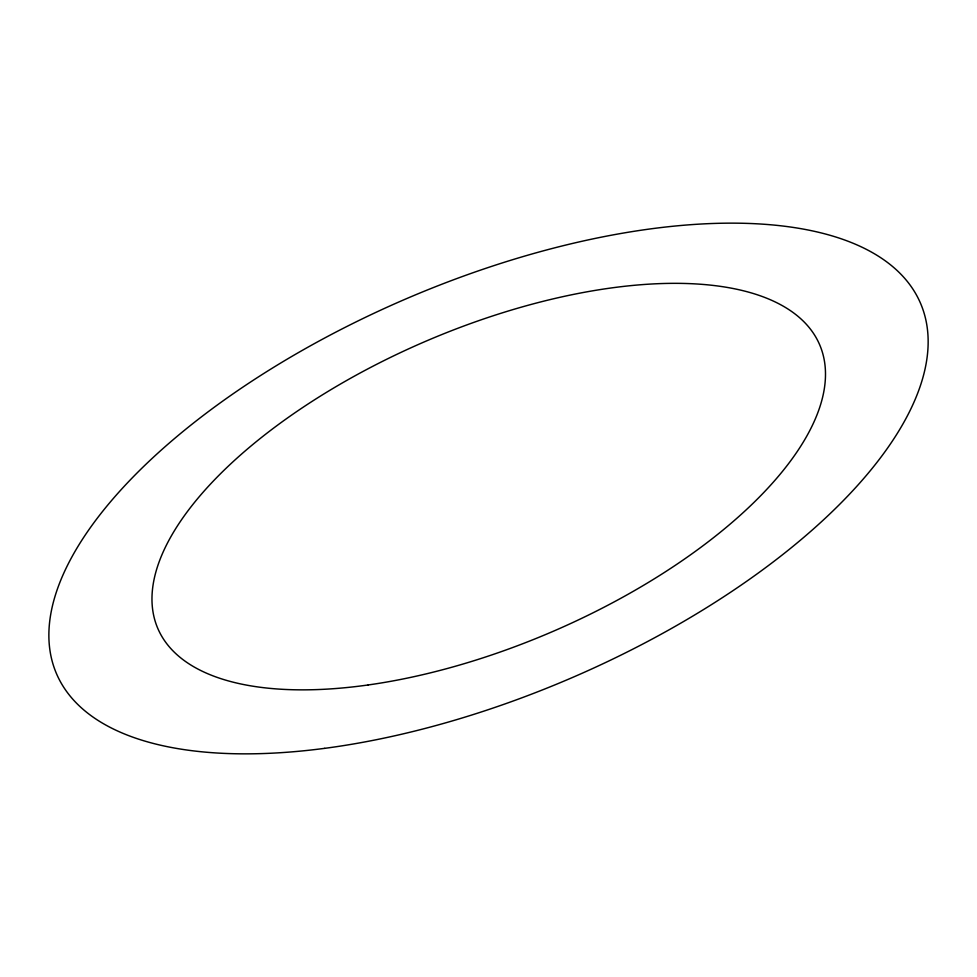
<?xml version="1.0" encoding="UTF-8"?>
<svg xmlns="http://www.w3.org/2000/svg" width="977" height="977" viewBox="0 0 977 977"><rect width="100%" height="100%" fill="white"/><g stroke="black" fill="none" stroke-linecap="round" stroke-linejoin="round"><path stroke-width="1.47" d="M368.17 684.962A360.037 158.396 -23.2 0 0 821.327 349.033A360.037 158.396 -23.2 0 0 276.699 425.801A360.037 158.396 -23.2 0 0 368.17 684.962M324.682 748.345A470.047 206.794 -23.2 0 0 923.741 311.981A470.047 206.794 -23.2 0 0 217.077 405.174A470.047 206.794 -23.2 0 0 324.682 748.345"/></g></svg>
